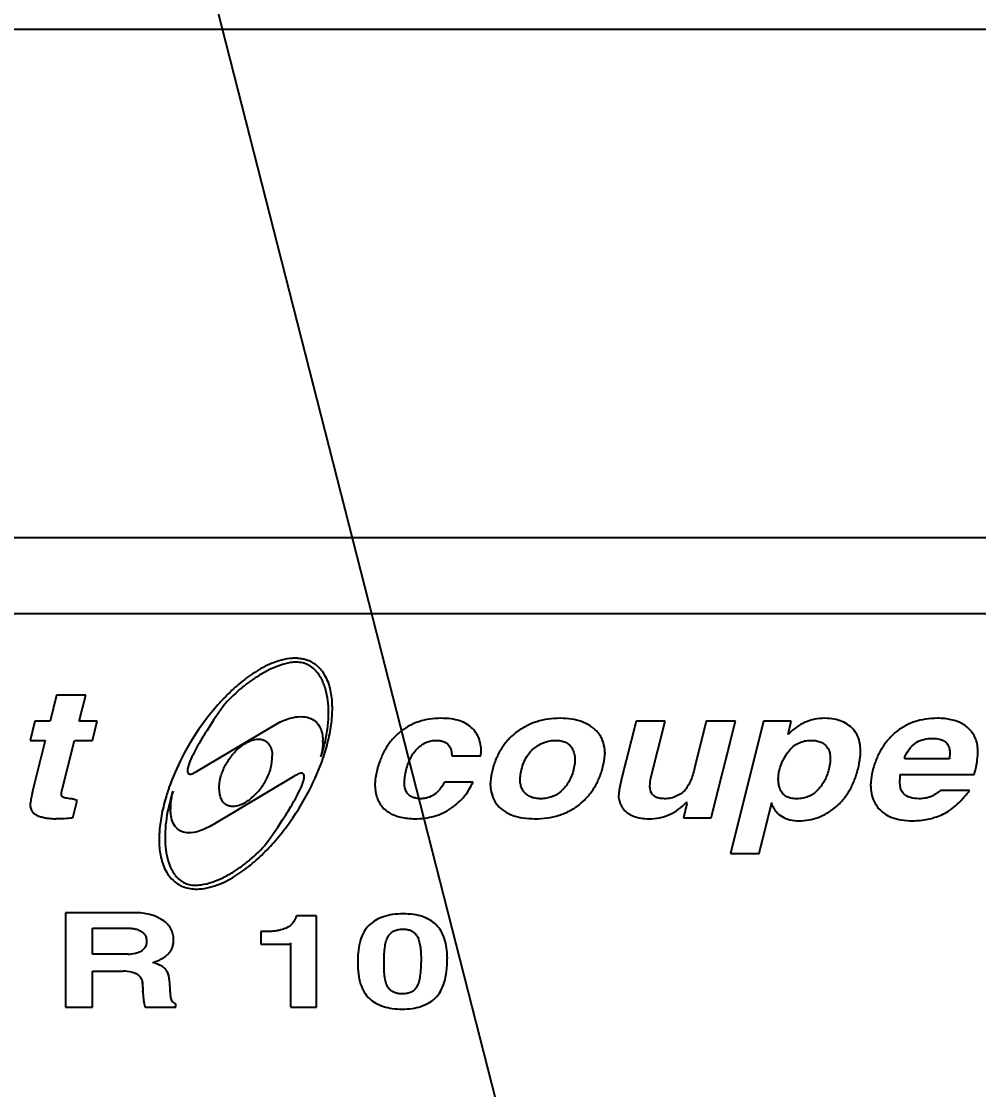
# Model space of a CAD drawing. Extents: x 230 to 4050, y 0 to 2754.
# Drawn here: x 740.7 to 841.1, y 2313.4 to 2425.4 of the extents above; entities that cross this region are included whole.
import ezdxf

# ---------------------------------------------------------------- set-up
doc = ezdxf.new("R2010")
doc.units = 0
doc.header["$PDMODE"] = 3
doc.layers.get('0').update_dxf_attribs({"linetype": 'CONTINUOUS'})
doc.layers.get('DEFPOINTS').update_dxf_attribs({"linetype": 'CONTINUOUS'})
doc.layers.add('SUNPOU', color=7, linetype='CONTINUOUS')
doc.styles.get("Standard").update_dxf_attribs({"font": 'SIMPLEX.shx', "bigfont": 'extfont.shx'})
doc.dimstyles.get("Standard").update_dxf_attribs({"dimscale": 10, "dimtxt": 2, "dimasz": 3, "dimexe": 1, "dimexo": 1, "dimgap": 0.6, "dimtad": 3, "dimdec": 0, "dimzin": 0, "dimdsep": 46, "dimtxsty": 'STANDARD', "dimblk1": 'OPEN', "dimblk2": 'OPEN', "dimsah": 1, "dimcen": 1.5, "dimadec": 0, "dimazin": 0, "dimtfac": 1, "dimtdec": 0, "dimtmove": 0, "dimatfit": 0, "dimldrblk": 'DOTSMALL', "dimfxl": 1, "dimtvp": 1, "dimtolj": 1, "dimtzin": 0, "dimarcsym": 0})

# ---------------------------------------------------------------- blocks, each defined once
blk = doc.blocks.new('_OPEN')
at = {"color": 0, "linetype": 'ByBlock'}
for p, q in [((-1, 0.1667), (0, 0)), ((0, 0), (-1, -0.1667)), ((0, 0), (-1, 0))]:
    blk.add_line(p, q, dxfattribs=at)
blk = doc.blocks.new('*D16')
at = {"layer": 'DEFPOINTS', "color": 0}
for p in [(762.81, 2465.58), (821.49, 1890.34), (1111.75, 1890.34)]:
    blk.add_point(p, dxfattribs=at)
at = {"layer": 'SUNPOU', "color": 0, "lineweight": -2}
for p, q in [((772.81, 2465.58), (1121.75, 2465.58)), ((1111.75, 2435.58), (1111.75, 1920.34)), ((831.49, 1890.34), (1121.75, 1890.34))]:
    blk.add_line(p, q, dxfattribs=at)
at = {"layer": 'SUNPOU', "color": 0, "lineweight": -2, "xscale": 30, "yscale": 30, "zscale": 30}
for p, rotation in [((1111.75, 2465.58), 90), ((1111.75, 1890.34), 270)]:
    blk.add_blockref('_OPEN', p, dxfattribs=dict(at, rotation=rotation))
at = {"layer": 'SUNPOU', "color": 0, "insert": (1095.75, 2177.96), "char_height": 20, "attachment_point": 5, "rotation": 90}
blk.add_mtext('\\A1;575', dxfattribs=at)
blk = doc.blocks.new('_DotSmall')
at = {"color": 0, "linetype": 'ByBlock', "const_width": 0.5}
blk.add_lwpolyline([(-0.0625, 0, 1), (0.0625, 0, 1)], format="xyb", close=True, dxfattribs=at)
blk = doc.blocks.new('*D17')
at = {"layer": 'DEFPOINTS', "color": 0}
for p in [(921.52, 2465.58), (762.81, 1865.58), (1161.75, 1865.58)]:
    blk.add_point(p, dxfattribs=at)
at = {"layer": 'SUNPOU', "color": 0, "lineweight": -2}
for p, q in [((931.52, 2465.58), (1171.75, 2465.58)), ((1161.75, 2435.58), (1161.75, 1895.58)), ((772.81, 1865.58), (1171.75, 1865.58))]:
    blk.add_line(p, q, dxfattribs=at)
at = {"layer": 'SUNPOU', "color": 0, "lineweight": -2, "xscale": 30, "yscale": 30, "zscale": 30}
for p, rotation in [((1161.75, 2465.58), 90), ((1161.75, 1865.58), 270)]:
    blk.add_blockref('_OPEN', p, dxfattribs=dict(at, rotation=rotation))
at = {"layer": 'SUNPOU', "color": 0, "insert": (1145.75, 2165.58), "char_height": 20, "attachment_point": 5, "rotation": 90}
blk.add_mtext('\\A1;600', dxfattribs=at)

msp = doc.modelspace()

# ---------------------------------------------------------------- linework, layer by layer
at = {"color": 2}
for p, q in [((637.14, 2424.61), (888.49, 2424.61)), ((891, 2371.29), (634.63, 2371.29)), ((641.5, 2363.37), (884.12, 2363.37)), ((744.4, 2354.8), (743.72, 2352.07)), ((747.45, 2354.8), (744.4, 2354.8)), ((746.77, 2352.07), (747.45, 2354.8)), ((742.13, 2352.07), (741.62, 2350.05)), ((743.72, 2352.07), (742.13, 2352.07)), ((748.67, 2352.07), (746.77, 2352.07)), ((748.17, 2350.05), (748.67, 2352.07)), ((767.82, 2351.98), (759.04, 2346.77)), ((805.15, 2352.07), (803.61, 2345.89)), ((808.21, 2352.07), (805.15, 2352.07)), ((806.72, 2346.12), (808.21, 2352.07)), ((812.52, 2352.07), (811.29, 2347.15)), ((815.57, 2352.07), (812.52, 2352.07)), ((813.04, 2341.92), (815.57, 2352.07)), ((818.52, 2352.07), (815.06, 2338.19)), ((821.43, 2352.07), (818.52, 2352.07)), ((821.09, 2350.68), (821.43, 2352.07)), ((741.62, 2350.05), (743.21, 2350.05)), ((743.21, 2350.05), (741.92, 2344.87)), ((744.98, 2344.89), (746.27, 2350.05)), ((746.27, 2350.05), (748.17, 2350.05)), ((785.84, 2348.43), (788.89, 2348.43)), ((788.89, 2348.43), (788.92, 2348.89)), ((833.35, 2348.13), (833.35, 2348.35)), ((838.05, 2348.75), (838.02, 2348.13)), ((838.02, 2348.13), (833.35, 2348.13)), ((760.64, 2341.15), (769.43, 2346.36)), ((832.8, 2345.65), (832.86, 2346.27)), ((832.86, 2346.27), (832.86, 2346.49)), ((832.86, 2346.49), (840.61, 2346.49)), ((788.06, 2345.68), (785.09, 2345.69)), ((746.09, 2341.93), (746.55, 2343.76)), ((840.12, 2344.79), (837.06, 2344.79)), ((810.49, 2343.4), (810.12, 2341.92)), ((810.49, 2343.4), (810.49, 2343.61)), ((818.06, 2338.19), (819.4, 2343.55)), ((819.4, 2343.34), (819.4, 2343.55)), ((810.12, 2341.92), (813.04, 2341.92)), ((815.06, 2338.19), (818.06, 2338.19)), ((745.32, 2331.99), (745.32, 2322.09)), ((752.56, 2331.99), (745.32, 2331.99)), ((771.64, 2331.66), (769.54, 2331.66)), ((771.64, 2322.09), (771.64, 2331.66)), ((748.17, 2327.64), (748.17, 2330.36)), ((748.17, 2330.36), (752.1, 2330.36)), ((765.81, 2330.01), (765.81, 2328.69)), ((765.81, 2328.69), (768.95, 2328.69)), ((768.95, 2322.09), (768.95, 2328.83)), ((751.89, 2327.64), (748.17, 2327.64)), ((748.17, 2322.09), (748.17, 2325.87)), ((748.17, 2325.87), (751.39, 2325.87)), ((753.41, 2324.65), (753.45, 2323.81)), ((753.41, 2324.51), (753.41, 2324.65)), ((753.41, 2324.51), (753.45, 2323.67)), ((753.45, 2323.67), (753.45, 2323.81)), ((745.32, 2322.09), (748.17, 2322.09)), ((753.72, 2322.09), (756.92, 2322.09)), ((756.92, 2322.09), (756.92, 2322.42)), ((768.95, 2322.09), (771.64, 2322.09))]:
    msp.add_line(p, q, dxfattribs=at)
for centre, radius, start, end in [((769.47, 2354.93), 3.72, 77.6928, 78.1466), ((769.49, 2355.01), 3.65, 75.5734, 77.6986), ((778.71, 2338.38), 23.24, 136.9332, 137.4835), ((778.46, 2338.61), 22.9, 136.5537, 136.9327), ((762.86, 2353.43), 10.46, 0.6184, 1.144), ((762.63, 2353.43), 10.69, 359.9998, 0.6181), ((825.87, 2345.98), 6.71, 134.2768, 135.4481), ((756.68, 2353.55), 16.3, 342.0541, 346.1515), ((767.62, 2349.91), 4.71, 359.9994, 1.5685), ((823.83, 2348.95), 4.86, 0.001, 4.3148), ((756.16, 2353.72), 16.84, 341.3801, 342.0729), ((751.14, 2355.43), 22.4, 341.2111, 341.3393), ((751.3, 2355.38), 22.24, 341.3388, 341.8622), ((784.25, 2348.89), 4.66, 359.9943, 2.5997), ((797.31, 2348.66), 4.59, 359.9409, 2.5884), ((777.48, 2337.65), 22.56, 160.7093, 161.2106), ((781.73, 2345.44), 3.95, 173.8782, 184.1844), ((834.7, 2345.34), 4.95, 177.5294, 179.9559), ((807.38, 2344.05), 4.06, 175.701, 176.5884), ((744.11, 2343.13), 2.48, 178.0111, 180.4291), ((761.75, 2342.84), 5.39, 177.7033, 179.9502), ((805.97, 2347.8), 6.16, 315.8464, 317.1335), ((744.01, 2366.67), 24.82, 270.7252, 274.7958), ((766.2, 2339.7), 11.05, 178.8961, 179.9969), ((758.86, 2337.3), 2.42, 241.5284, 252.7388), ((758.86, 2337.29), 2.4, 252.7371, 255.565), ((754.23, 2329.16), 2.44, 359.3143, 2.5755), ((751.85, 2331.35), 3.7, 270.6668, 282.7107), ((791.73, 2326.69), 15.76, 179.0748, 179.5879), ((775.49, 2327.18), 9.88, 0.1529, 0.9698), ((751.27, 2321.25), 4.62, 77.8211, 88.6303), ((752.77, 2320.77), 6.23, 66.309, 73.8914), ((757.14, 2323.15), 0.765, 234.3575, 252.8352)]:
    msp.add_arc(centre, radius, start, end, dxfattribs=at)
for points, knots in [([(769.54, 2358.66), (769.39, 2358.66), (768.87, 2358.66), (768, 2358.51), (766.99, 2358.16), (765.74, 2357.57), (764.3, 2356.63), (762.92, 2355.46), (762.13, 2354.67), (761.84, 2354.36)], [0, 0, 0, 0, 0.444571, 1.565391, 2.623767, 3.656983, 5.702369, 7.761296, 9.052456, 9.052456, 9.052456, 9.052456]), ([(770.24, 2358.58), (770.06, 2358.61), (769.83, 2358.64), (769.6, 2358.66), (769.54, 2358.66)], [0, 0, 0, 0, 0.5302587, 0.7003015, 0.7003015, 0.7003015, 0.7003015]), ([(773.31, 2353.64), (773.31, 2353.86), (773.27, 2354.63), (773.09, 2355.67), (772.66, 2356.7), (772.19, 2357.44), (771.62, 2357.98), (771, 2358.35), (770.61, 2358.48), (770.4, 2358.54)], [0, 0, 0, 0, 0.653609, 2.311686, 3.136627, 3.987548, 4.924661, 5.472977, 6.138626, 6.138626, 6.138626, 6.138626]), ([(770.21, 2358.17), (769.99, 2358.23), (769.56, 2358.27), (768.74, 2358.2), (767.79, 2357.94), (766.72, 2357.49), (765.71, 2356.93), (764.74, 2356.29), (763.49, 2355.33), (762.62, 2354.5), (762.09, 2353.9)], [0, 0, 0, 0, 0.677682, 1.29168, 2.460849, 3.608687, 4.756312, 5.912684, 7.083817, 9.495031, 9.495031, 9.495031, 9.495031]), ([(772.92, 2352.96), (772.92, 2353.27), (772.89, 2354.01), (772.71, 2355.15), (772.38, 2356.14), (771.97, 2356.88), (771.56, 2357.4), (771.11, 2357.78), (770.64, 2358.04), (770.36, 2358.13), (770.21, 2358.17)], [0, 0, 0, 0, 0.95613, 2.215056, 3.449064, 4.073006, 4.720252, 5.427759, 5.830707, 6.30924, 6.30924, 6.30924, 6.30924]), ([(761.58, 2354.09), (761.48, 2353.98), (760.91, 2353.34), (759.43, 2351.51), (758.25, 2349.62), (757.56, 2348.28)], [0, 0, 0, 0, 0.429496, 2.574646, 7.07539, 7.07539, 7.07539, 7.07539]), ([(762.09, 2353.9), (761.42, 2352.98), (760.51, 2351.66), (759.45, 2349.94), (758.84, 2348.85), (758.45, 2348.04), (758.23, 2347.46), (758.15, 2347.13), (758.12, 2346.94), (758.12, 2346.87)], [0, 0, 0, 0, 3.399977, 4.827513, 6.072854, 7.116729, 7.551567, 7.918364, 8.125458, 8.125458, 8.125458, 8.125458]), ([(772.43, 2348.46), (772.47, 2348.59), (772.71, 2349.34), (773.06, 2350.7), (773.28, 2352.24), (773.32, 2353.14), (773.32, 2353.43)], [0, 0, 0, 0, 0.416658, 2.367074, 4.19927, 5.066966, 5.066966, 5.066966, 5.066966]), ([(772.5, 2349.65), (772.63, 2350.18), (772.82, 2351.16), (772.91, 2352.27), (772.92, 2352.84), (772.92, 2352.96)], [0, 0, 0, 0, 1.615955, 2.984212, 3.334988, 3.334988, 3.334988, 3.334988]), ([(767.82, 2351.98), (768.07, 2352.1), (768.53, 2352.29), (769.34, 2352.51), (770.19, 2352.59), (771.03, 2352.41), (771.67, 2351.98), (772.1, 2351.35), (772.28, 2350.67), (772.32, 2350.22), (772.33, 2350.04)], [0, 0, 0, 0, 0.824289, 1.487965, 2.520327, 3.326987, 4.038266, 4.757176, 5.572505, 6.112462, 6.112462, 6.112462, 6.112462]), ([(784.7, 2352.37), (784.3, 2352.37), (783.51, 2352.31), (782.38, 2352.05), (781.34, 2351.59), (780.71, 2351.18), (780.42, 2350.94)], [0, 0, 0, 0, 1.208543, 2.356897, 3.47575, 4.597861, 4.597861, 4.597861, 4.597861]), ([(788.02, 2351.29), (787.84, 2351.47), (787.42, 2351.8), (786.64, 2352.14), (785.72, 2352.33), (785.05, 2352.37), (784.7, 2352.37)], [0, 0, 0, 0, 0.762562, 1.587647, 2.51622, 3.578187, 3.578187, 3.578187, 3.578187]), ([(797.21, 2352.37), (796.78, 2352.37), (795.95, 2352.31), (794.74, 2352.05), (793.63, 2351.59), (792.96, 2351.17), (792.64, 2350.93)], [0, 0, 0, 0, 1.284896, 2.503112, 3.687252, 4.872354, 4.872354, 4.872354, 4.872354]), ([(801.03, 2351.01), (800.81, 2351.24), (800.31, 2351.64), (799.41, 2352.07), (798.36, 2352.32), (797.61, 2352.37), (797.21, 2352.37)], [0, 0, 0, 0, 0.935854, 1.908661, 2.969404, 4.158579, 4.158579, 4.158579, 4.158579]), ([(824.95, 2352.37), (824.59, 2352.37), (823.88, 2352.3), (822.86, 2351.98), (821.96, 2351.46), (821.42, 2351.01), (821.19, 2350.78)], [0, 0, 0, 0, 1.068713, 2.115089, 3.185782, 4.187216, 4.187216, 4.187216, 4.187216]), ([(828.05, 2351.06), (827.88, 2351.27), (827.48, 2351.66), (826.74, 2352.08), (825.88, 2352.32), (825.27, 2352.37), (824.95, 2352.37)], [0, 0, 0, 0, 0.819859, 1.641883, 2.514718, 3.480419, 3.480419, 3.480419, 3.480419]), ([(836.76, 2352.37), (836.34, 2352.37), (835.51, 2352.31), (834.32, 2352.04), (833.25, 2351.56), (832.62, 2351.12), (832.33, 2350.87)], [0, 0, 0, 0, 1.283672, 2.483001, 3.63338, 4.775066, 4.775066, 4.775066, 4.775066]), ([(839.37, 2351.79), (839.2, 2351.88), (838.81, 2352.06), (838.19, 2352.24), (837.5, 2352.35), (837.01, 2352.37), (836.76, 2352.37)], [0, 0, 0, 0, 0.608812, 1.254208, 1.948095, 2.700393, 2.700393, 2.700393, 2.700393]), ([(840.82, 2350.04), (840.7, 2350.41), (840.32, 2351.1), (839.7, 2351.6), (839.37, 2351.79)], [0, 0, 0, 0, 1.16677, 2.311161, 2.311161, 2.311161, 2.311161]), ([(780.42, 2350.94), (780.12, 2350.71), (779.56, 2350.17), (778.87, 2349.2), (778.33, 2348.07), (778.07, 2347.24), (777.97, 2346.81)], [0, 0, 0, 0, 1.142282, 2.31414, 3.552229, 4.887319, 4.887319, 4.887319, 4.887319]), ([(788.91, 2349.1), (788.91, 2349.16), (788.89, 2349.47), (788.79, 2350.03), (788.49, 2350.72), (788.19, 2351.11), (788.02, 2351.29)], [0, 0, 0, 0, 0.172949, 0.945356, 1.677307, 2.410397, 2.410397, 2.410397, 2.410397]), ([(792.64, 2350.93), (792.33, 2350.69), (791.74, 2350.16), (791.01, 2349.22), (790.45, 2348.13), (790.19, 2347.35), (790.09, 2346.94)], [0, 0, 0, 0, 1.184669, 2.359029, 3.562448, 4.830978, 4.830978, 4.830978, 4.830978]), ([(801.89, 2348.86), (801.88, 2349.03), (801.83, 2349.5), (801.65, 2350.12), (801.33, 2350.66), (801.13, 2350.9), (801.03, 2351.01)], [0, 0, 0, 0, 0.487753, 1.438779, 1.898799, 2.362191, 2.362191, 2.362191, 2.362191]), ([(828.67, 2349.31), (828.67, 2349.34), (828.64, 2349.69), (828.52, 2350.31), (828.23, 2350.84), (828.05, 2351.06)], [0, 0, 0, 0, 0.091306, 1.027809, 1.877112, 1.877112, 1.877112, 1.877112]), ([(832.33, 2350.87), (832.04, 2350.62), (831.5, 2350.07), (830.83, 2349.12), (830.3, 2348.03), (830.05, 2347.24), (829.95, 2346.83)], [0, 0, 0, 0, 1.145269, 2.299723, 3.495829, 4.76326, 4.76326, 4.76326, 4.76326]), ([(762.05, 2347.34), (762.25, 2347.73), (762.71, 2348.45), (763.44, 2349.21), (764.1, 2349.69), (764.63, 2349.99), (765.14, 2350.15), (765.59, 2350.2), (765.84, 2350.17), (765.96, 2350.14)], [0, 0, 0, 0, 1.31229, 2.542764, 3.144385, 3.74769, 4.373368, 4.713788, 5.10726, 5.10726, 5.10726, 5.10726]), ([(765.96, 2350.14), (766.08, 2350.11), (766.29, 2350.02), (766.6, 2349.78), (766.84, 2349.42), (766.99, 2348.94), (767.02, 2348.61), (767.02, 2348.43), (767.02, 2348.42)], [0, 0, 0, 0, 0.370033, 0.661691, 1.166405, 1.649746, 2.145282, 2.173865, 2.173865, 2.173865, 2.173865]), ([(772.33, 2349.91), (772.33, 2349.8), (772.31, 2349.28), (772.22, 2348.75), (772.12, 2348.34)], [0, 0, 0, 0, 0.32244, 1.588072, 1.588072, 1.588072, 1.588072]), ([(782.25, 2349.22), (782.39, 2349.35), (782.67, 2349.59), (783.16, 2349.86), (783.68, 2350.02), (784.04, 2350.06), (784.22, 2350.06)], [0, 0, 0, 0, 0.573585, 1.117042, 1.650854, 2.197051, 2.197051, 2.197051, 2.197051]), ([(784.22, 2350.06), (784.34, 2350.06), (784.58, 2350.04), (785, 2349.95), (785.46, 2349.68), (785.72, 2349.22), (785.82, 2348.8), (785.84, 2348.55), (785.84, 2348.43)], [0, 0, 0, 0, 0.372821, 0.705093, 1.292686, 1.888848, 2.230053, 2.613292, 2.613292, 2.613292, 2.613292]), ([(794.55, 2349.3), (794.71, 2349.43), (795.04, 2349.64), (795.57, 2349.88), (796.13, 2350.03), (796.52, 2350.06), (796.71, 2350.06)], [0, 0, 0, 0, 0.6037, 1.183975, 1.754736, 2.330875, 2.330875, 2.330875, 2.330875]), ([(796.71, 2350.06), (796.9, 2350.06), (797.26, 2350.03), (797.76, 2349.88), (798.17, 2349.61), (798.37, 2349.37), (798.45, 2349.24)], [0, 0, 0, 0, 0.573812, 1.078718, 1.544884, 2.010665, 2.010665, 2.010665, 2.010665]), ([(821.17, 2348.93), (821.44, 2349.28), (822.14, 2349.88), (823.05, 2350.06), (823.49, 2350.06)], [0, 0, 0, 0, 1.330684, 2.659725, 2.659725, 2.659725, 2.659725]), ([(823.49, 2350.06), (823.68, 2350.06), (824.04, 2350.03), (824.53, 2349.89), (824.94, 2349.65), (825.14, 2349.42), (825.23, 2349.29)], [0, 0, 0, 0, 0.566578, 1.064337, 1.520645, 1.9705, 1.9705, 1.9705, 1.9705]), ([(833.35, 2348.35), (833.5, 2348.69), (833.83, 2349.27), (834.55, 2349.89), (835.36, 2350.21), (835.93, 2350.27), (836.23, 2350.27)], [0, 0, 0, 0, 1.109315, 1.987666, 2.787486, 3.687688, 3.687688, 3.687688, 3.687688]), ([(836.23, 2350.27), (836.48, 2350.27), (836.91, 2350.24), (837.47, 2350.03), (837.86, 2349.65), (838.03, 2349.19), (838.05, 2348.88), (838.05, 2348.75)], [0, 0, 0, 0, 0.742861, 1.280522, 1.76099, 2.323831, 2.705969, 2.705969, 2.705969, 2.705969]), ([(840.98, 2349.23), (840.97, 2349.27), (840.95, 2349.55), (840.9, 2349.82), (840.82, 2350.04)], [0, 0, 0, 0, 0.1333221, 0.823218, 0.823218, 0.823218, 0.823218]), ([(766.42, 2346), (766.61, 2346.38), (766.93, 2347.16), (767.02, 2348), (767.02, 2348.42)], [0, 0, 0, 0, 1.253992, 2.51189, 2.51189, 2.51189, 2.51189]), ([(781.05, 2346.95), (781.11, 2347.18), (781.24, 2347.62), (781.51, 2348.23), (781.84, 2348.77), (782.11, 2349.08), (782.25, 2349.22)], [0, 0, 0, 0, 0.708617, 1.368306, 1.990949, 2.591247, 2.591247, 2.591247, 2.591247]), ([(793.16, 2347.01), (793.22, 2347.25), (793.37, 2347.72), (793.67, 2348.35), (794.06, 2348.88), (794.38, 2349.18), (794.55, 2349.3)], [0, 0, 0, 0, 0.752199, 1.44456, 2.09562, 2.727925, 2.727925, 2.727925, 2.727925]), ([(798.45, 2349.24), (798.53, 2349.1), (798.67, 2348.78), (798.74, 2348.37), (798.75, 2348.12), (798.75, 2348.05)], [0, 0, 0, 0, 0.489569, 1.019829, 1.238237, 1.238237, 1.238237, 1.238237]), ([(801.68, 2347.29), (801.77, 2347.69), (801.86, 2348.14), (801.88, 2348.6), (801.89, 2348.65)], [0, 0, 0, 0, 1.228319, 1.382233, 1.382233, 1.382233, 1.382233]), ([(820.2, 2346.97), (820.28, 2347.32), (820.54, 2348.01), (820.94, 2348.64), (821.17, 2348.93)], [0, 0, 0, 0, 1.078842, 2.197054, 2.197054, 2.197054, 2.197054]), ([(825.23, 2349.29), (825.31, 2349.16), (825.45, 2348.85), (825.52, 2348.46), (825.52, 2348.22), (825.52, 2348.16)], [0, 0, 0, 0, 0.473071, 1.000055, 1.18556, 1.18556, 1.18556, 1.18556]), ([(828.43, 2347.06), (828.52, 2347.47), (828.65, 2348.1), (828.69, 2348.74), (828.69, 2348.95)], [0, 0, 0, 0, 1.279848, 1.911953, 1.911953, 1.911953, 1.911953]), ([(840.61, 2346.49), (840.69, 2346.82), (840.89, 2347.48), (840.97, 2348.29), (840.99, 2348.76), (840.99, 2348.89)], [0, 0, 0, 0, 1.02406, 2.06037, 2.439274, 2.439274, 2.439274, 2.439274]), ([(761.45, 2344.92), (761.45, 2345.34), (761.53, 2346.19), (761.86, 2346.97), (762.05, 2347.34)], [0, 0, 0, 0, 1.258296, 2.512288, 2.512288, 2.512288, 2.512288]), ([(798.75, 2348.05), (798.75, 2347.92), (798.73, 2347.57), (798.66, 2347.22), (798.61, 2347)], [0, 0, 0, 0, 0.378537, 1.059986, 1.059986, 1.059986, 1.059986]), ([(799.18, 2343.31), (799.49, 2343.55), (800.06, 2344.08), (800.77, 2345.03), (801.32, 2346.1), (801.58, 2346.88), (801.68, 2347.29)], [0, 0, 0, 0, 1.173098, 2.337652, 3.530313, 4.785664, 4.785664, 4.785664, 4.785664]), ([(811.29, 2347.15), (811.23, 2346.91), (811.11, 2346.46), (810.89, 2345.84), (810.65, 2345.34), (810.45, 2345.05), (810.36, 2344.94)], [0, 0, 0, 0, 0.755729, 1.407035, 1.960106, 2.424506, 2.424506, 2.424506, 2.424506]), ([(825.52, 2348.16), (825.52, 2348.02), (825.5, 2347.64), (825.42, 2347.27), (825.37, 2347.04)], [0, 0, 0, 0, 0.424719, 1.135434, 1.135434, 1.135434, 1.135434]), ([(758.12, 2346.87), (758.12, 2346.85), (758.13, 2346.75), (758.17, 2346.6), (758.32, 2346.52), (758.49, 2346.52), (758.66, 2346.58), (758.78, 2346.63), (758.83, 2346.66)], [0, 0, 0, 0, 0.0838026, 0.3015016, 0.4108413, 0.5591089, 0.7898728, 0.9552832, 0.9552832, 0.9552832, 0.9552832]), ([(762.51, 2343.21), (762.63, 2343.17), (762.88, 2343.15), (763.33, 2343.19), (763.83, 2343.36), (764.37, 2343.65), (765.02, 2344.14), (765.75, 2344.9), (766.22, 2345.61), (766.42, 2346)], [0, 0, 0, 0, 0.393472, 0.733892, 1.35957, 1.962875, 2.564496, 3.79497, 5.10726, 5.10726, 5.10726, 5.10726]), ([(766.38, 2339.23), (767.04, 2340.15), (767.96, 2341.48), (769.03, 2343.21), (769.64, 2344.29), (770.04, 2345.11), (770.26, 2345.69), (770.34, 2346.01), (770.36, 2346.2), (770.36, 2346.27)], [0, 0, 0, 0, 3.408723, 4.842809, 6.093679, 7.140658, 7.575694, 7.941564, 8.140131, 8.140131, 8.140131, 8.140131]), ([(770.36, 2346.27), (770.36, 2346.3), (770.36, 2346.4), (770.31, 2346.54), (770.16, 2346.62), (769.99, 2346.61), (769.73, 2346.53), (769.55, 2346.43), (769.43, 2346.36)], [0, 0, 0, 0, 0.090433, 0.306577, 0.417159, 0.568557, 0.803686, 1.206347, 1.206347, 1.206347, 1.206347]), ([(777.97, 2346.81), (777.91, 2346.58), (777.85, 2346.27), (777.81, 2345.95), (777.8, 2345.86)], [0, 0, 0, 0, 0.7116975, 0.9656928, 0.9656928, 0.9656928, 0.9656928]), ([(780.87, 2345.65), (780.87, 2345.85), (780.91, 2346.29), (781, 2346.72), (781.05, 2346.95)], [0, 0, 0, 0, 0.602711, 1.322937, 1.322937, 1.322937, 1.322937]), ([(793.01, 2345.9), (793.01, 2346.03), (793.03, 2346.4), (793.11, 2346.77), (793.16, 2347.01)], [0, 0, 0, 0, 0.382202, 1.121734, 1.121734, 1.121734, 1.121734]), ([(798.61, 2347), (798.55, 2346.77), (798.41, 2346.33), (798.13, 2345.73), (797.78, 2345.2), (797.49, 2344.89), (797.34, 2344.76)], [0, 0, 0, 0, 0.708629, 1.370491, 2.000081, 2.613927, 2.613927, 2.613927, 2.613927]), ([(820.07, 2346.01), (820.07, 2346.16), (820.09, 2346.48), (820.15, 2346.8), (820.2, 2346.97)], [0, 0, 0, 0, 0.4436352, 0.9712156, 0.9712156, 0.9712156, 0.9712156]), ([(820.22, 2345.04), (820.18, 2345.18), (820.1, 2345.49), (820.07, 2345.82), (820.07, 2345.99), (820.07, 2346.01)], [0, 0, 0, 0, 0.4633875, 0.9370435, 0.9889704, 0.9889704, 0.9889704, 0.9889704]), ([(825.37, 2347.04), (825.31, 2346.82), (825.18, 2346.39), (824.91, 2345.79), (824.57, 2345.26), (824.3, 2344.94), (824.16, 2344.8)], [0, 0, 0, 0, 0.691408, 1.343391, 1.9665, 2.572068, 2.572068, 2.572068, 2.572068]), ([(826.06, 2343.05), (826.34, 2343.28), (826.88, 2343.81), (827.55, 2344.76), (828.07, 2345.85), (828.32, 2346.64), (828.43, 2347.06)], [0, 0, 0, 0, 1.111311, 2.248513, 3.445782, 4.733154, 4.733154, 4.733154, 4.733154]), ([(829.95, 2346.83), (829.86, 2346.47), (829.78, 2346.04), (829.76, 2345.61), (829.76, 2345.56)], [0, 0, 0, 0, 1.120903, 1.291196, 1.291196, 1.291196, 1.291196]), ([(741.92, 2344.87), (741.86, 2344.63), (741.76, 2344.2), (741.67, 2343.65), (741.64, 2343.33), (741.63, 2343.22)], [0, 0, 0, 0, 0.733211, 1.330788, 1.68023, 1.68023, 1.68023, 1.68023]), ([(744.91, 2344.43), (744.91, 2344.43), (744.91, 2344.51), (744.93, 2344.66), (744.96, 2344.81), (744.98, 2344.89)], [0, 0, 0, 0, 0.017413, 0.2150075, 0.4647058, 0.4647058, 0.4647058, 0.4647058]), ([(756.12, 2344.91), (756.05, 2344.7), (755.78, 2343.87), (755.41, 2342.43), (755.2, 2340.96), (755.16, 2340.13), (755.15, 2339.91)], [0, 0, 0, 0, 0.66992, 2.620335, 4.452532, 5.107968, 5.107968, 5.107968, 5.107968]), ([(758.07, 2334.59), (758.29, 2334.53), (758.73, 2334.47), (759.54, 2334.47), (760.46, 2334.63), (761.48, 2334.97), (762.73, 2335.56), (764.17, 2336.5), (765.75, 2337.84), (767.21, 2339.36), (769.04, 2341.62), (770.22, 2343.51), (770.91, 2344.85)], [0, 0, 0, 0, 0.694416, 1.308748, 2.429568, 3.487943, 4.52116, 6.566546, 8.625473, 10.720265, 12.865415, 17.366159, 17.366159, 17.366159, 17.366159]), ([(761.45, 2344.92), (761.45, 2344.91), (761.45, 2344.74), (761.48, 2344.4), (761.62, 2343.92), (761.87, 2343.56), (762.18, 2343.32), (762.39, 2343.24), (762.51, 2343.21)], [0, 0, 0, 0, 0.028183, 0.523719, 1.00706, 1.511775, 1.803432, 2.173465, 2.173465, 2.173465, 2.173465]), ([(777.79, 2345.15), (777.79, 2345.1), (777.82, 2344.83), (777.86, 2344.56), (777.91, 2344.35)], [0, 0, 0, 0, 0.1648172, 0.8103202, 0.8103202, 0.8103202, 0.8103202]), ([(782.6, 2343.94), (782.42, 2343.94), (782.09, 2343.97), (781.64, 2344.11), (781.29, 2344.35), (781.04, 2344.7), (780.89, 2345.14), (780.87, 2345.47), (780.87, 2345.64), (780.87, 2345.65)], [0, 0, 0, 0, 0.530364, 0.984787, 1.394739, 1.802044, 2.249199, 2.768955, 2.779812, 2.779812, 2.779812, 2.779812]), ([(785.09, 2345.69), (784.95, 2345.42), (784.64, 2344.93), (784.04, 2344.36), (783.46, 2344.07), (782.98, 2343.96), (782.73, 2343.94), (782.6, 2343.94)], [0, 0, 0, 0, 0.921399, 1.721431, 2.458274, 2.826508, 3.206033, 3.206033, 3.206033, 3.206033]), ([(785.77, 2342.94), (786.29, 2343.29), (787.2, 2344.12), (787.83, 2345.16), (788.06, 2345.68)], [0, 0, 0, 0, 1.90698, 3.609396, 3.609396, 3.609396, 3.609396]), ([(789.89, 2345.78), (789.89, 2345.77), (789.88, 2345.61), (789.87, 2345.46), (789.87, 2345.32)], [0, 0, 0, 0, 0.0368058, 0.4547866, 0.4547866, 0.4547866, 0.4547866]), ([(789.88, 2345.33), (789.88, 2345.19), (789.93, 2344.73), (790.13, 2343.99), (790.46, 2343.45), (790.66, 2343.23)], [0, 0, 0, 0, 0.427376, 1.370476, 2.27758, 2.27758, 2.27758, 2.27758]), ([(793.37, 2344.7), (793.27, 2344.83), (793.1, 2345.14), (793.02, 2345.56), (793.01, 2345.82), (793.01, 2345.9)], [0, 0, 0, 0, 0.490292, 1.029532, 1.274783, 1.274783, 1.274783, 1.274783]), ([(803.61, 2345.89), (803.55, 2345.65), (803.45, 2345.22), (803.37, 2344.7), (803.34, 2344.43), (803.34, 2344.36)], [0, 0, 0, 0, 0.728815, 1.341401, 1.556863, 1.556863, 1.556863, 1.556863]), ([(808.12, 2343.94), (807.97, 2343.95), (807.7, 2343.96), (807.31, 2344.06), (807.01, 2344.23), (806.7, 2344.58), (806.61, 2344.97), (806.61, 2345.24), (806.61, 2345.27)], [0, 0, 0, 0, 0.450212, 0.834191, 1.171872, 1.491776, 2.199675, 2.300214, 2.300214, 2.300214, 2.300214]), ([(810.36, 2344.94), (810.22, 2344.77), (809.92, 2344.49), (809.38, 2344.17), (808.78, 2343.98), (808.35, 2343.94), (808.12, 2343.94)], [0, 0, 0, 0, 0.627672, 1.235688, 1.85676, 2.521595, 2.521595, 2.521595, 2.521595]), ([(822.01, 2343.94), (821.8, 2343.94), (821.39, 2343.98), (820.85, 2344.18), (820.51, 2344.48), (820.32, 2344.78), (820.25, 2344.95), (820.22, 2345.04)], [0, 0, 0, 0, 0.649406, 1.201313, 1.712778, 1.976631, 2.25654, 2.25654, 2.25654, 2.25654]), ([(829.75, 2345.35), (829.75, 2345.14), (829.78, 2344.63), (829.99, 2343.84), (830.3, 2343.3), (830.48, 2343.07)], [0, 0, 0, 0, 0.617862, 1.53598, 2.434031, 2.434031, 2.434031, 2.434031]), ([(834.83, 2343.94), (834.24, 2343.94), (833.06, 2344.17), (832.81, 2345.25), (832.81, 2345.65)], [0, 0, 0, 0, 1.776984, 2.949641, 2.949641, 2.949641, 2.949641]), ([(744.97, 2344.19), (744.95, 2344.22), (744.91, 2344.3), (744.91, 2344.38), (744.91, 2344.43)], [0, 0, 0, 0, 0.1149979, 0.2488669, 0.2488669, 0.2488669, 0.2488669]), ([(745.83, 2343.94), (745.72, 2343.95), (745.52, 2343.98), (745.26, 2344.03), (745.08, 2344.09), (744.99, 2344.16), (744.97, 2344.19)], [0, 0, 0, 0, 0.3381675, 0.6004138, 0.7902122, 0.9166078, 0.9166078, 0.9166078, 0.9166078]), ([(746.08, 2343.9), (746.05, 2343.91), (745.96, 2343.92), (745.88, 2343.94), (745.83, 2343.94)], [0, 0, 0, 0, 0.1029555, 0.2514999, 0.2514999, 0.2514999, 0.2514999]), ([(746.55, 2343.76), (746.48, 2343.78), (746.36, 2343.83), (746.2, 2343.87), (746.11, 2343.89), (746.08, 2343.9)], [0, 0, 0, 0, 0.1962147, 0.4091753, 0.4861406, 0.4861406, 0.4861406, 0.4861406]), ([(756.61, 2344.72), (756.3, 2343.79), (755.95, 2342.39), (755.79, 2340.77), (755.77, 2340.12), (755.77, 2339.92)], [0, 0, 0, 0, 2.946172, 4.303135, 4.895627, 4.895627, 4.895627, 4.895627]), ([(756.36, 2343.06), (756.36, 2343.16), (756.4, 2343.72), (756.5, 2344.28), (756.61, 2344.72)], [0, 0, 0, 0, 0.317315, 1.688116, 1.688116, 1.688116, 1.688116]), ([(777.91, 2344.35), (777.96, 2344.15), (778.09, 2343.77), (778.39, 2343.25), (778.79, 2342.81), (779.11, 2342.58), (779.29, 2342.48)], [0, 0, 0, 0, 0.617867, 1.206683, 1.788788, 2.387503, 2.387503, 2.387503, 2.387503]), ([(795.15, 2343.94), (794.97, 2343.94), (794.61, 2343.97), (794.11, 2344.11), (793.69, 2344.35), (793.46, 2344.57), (793.37, 2344.7)], [0, 0, 0, 0, 0.558673, 1.062849, 1.536123, 2.00852, 2.00852, 2.00852, 2.00852]), ([(797.34, 2344.76), (797.19, 2344.62), (796.88, 2344.38), (796.34, 2344.13), (795.76, 2343.97), (795.36, 2343.94), (795.15, 2343.94)], [0, 0, 0, 0, 0.59661, 1.1782, 1.767785, 2.386711, 2.386711, 2.386711, 2.386711]), ([(803.33, 2344.08), (803.36, 2343.91), (803.41, 2343.63), (803.59, 2343.2), (803.75, 2342.94), (803.88, 2342.8)], [0, 0, 0, 0, 0.525999, 0.836738, 1.41575, 1.41575, 1.41575, 1.41575]), ([(824.16, 2344.8), (824.02, 2344.66), (823.72, 2344.41), (823.2, 2344.14), (822.62, 2343.98), (822.22, 2343.94), (822.01, 2343.94)], [0, 0, 0, 0, 0.59204, 1.169408, 1.755968, 2.373724, 2.373724, 2.373724, 2.373724]), ([(835.89, 2344.09), (835.82, 2344.06), (835.66, 2344.02), (835.4, 2343.98), (835.13, 2343.95), (834.93, 2343.94), (834.83, 2343.94)], [0, 0, 0, 0, 0.237823, 0.494885, 0.772991, 1.073565, 1.073565, 1.073565, 1.073565]), ([(837.06, 2344.79), (836.95, 2344.71), (836.73, 2344.55), (836.42, 2344.34), (836.15, 2344.19), (835.97, 2344.11), (835.89, 2344.09)], [0, 0, 0, 0, 0.432499, 0.804095, 1.116379, 1.372052, 1.372052, 1.372052, 1.372052]), ([(837.21, 2342.26), (837.45, 2342.37), (837.96, 2342.65), (838.68, 2343.21), (839.41, 2343.94), (839.88, 2344.49), (840.12, 2344.79)], [0, 0, 0, 0, 0.80962, 1.718661, 2.74272, 3.892204, 3.892204, 3.892204, 3.892204]), ([(741.63, 2343.11), (741.66, 2342.97), (741.73, 2342.73), (741.96, 2342.46), (742.22, 2342.26), (742.43, 2342.17), (742.55, 2342.12)], [0, 0, 0, 0, 0.434233, 0.726829, 1.04903, 1.418084, 1.418084, 1.418084, 1.418084]), ([(760.64, 2341.15), (760.4, 2341), (759.95, 2340.77), (759.16, 2340.46), (758.34, 2340.3), (757.52, 2340.44), (756.68, 2341.03), (756.39, 2341.98), (756.35, 2342.67), (756.35, 2342.84)], [0, 0, 0, 0, 0.854592, 1.526807, 2.538961, 3.302933, 3.977563, 5.514428, 6.045214, 6.045214, 6.045214, 6.045214]), ([(781.96, 2341.84), (782.31, 2341.84), (783, 2341.89), (784, 2342.09), (784.93, 2342.43), (785.5, 2342.75), (785.77, 2342.94)], [0, 0, 0, 0, 1.057536, 2.065739, 3.045178, 4.01919, 4.01919, 4.01919, 4.01919]), ([(790.66, 2343.23), (790.86, 2343), (791.35, 2342.58), (792.25, 2342.14), (793.33, 2341.89), (794.11, 2341.85), (794.52, 2341.84)], [0, 0, 0, 0, 0.918691, 1.89518, 2.9847, 4.226854, 4.226854, 4.226854, 4.226854]), ([(794.52, 2341.84), (794.97, 2341.84), (795.83, 2341.9), (797.07, 2342.17), (798.2, 2342.63), (798.87, 2343.06), (799.18, 2343.31)], [0, 0, 0, 0, 1.338707, 2.589754, 3.787008, 4.969665, 4.969665, 4.969665, 4.969665]), ([(803.88, 2342.8), (804.02, 2342.64), (804.36, 2342.35), (804.97, 2342.05), (805.7, 2341.88), (806.23, 2341.85), (806.5, 2341.84)], [0, 0, 0, 0, 0.640194, 1.30993, 2.045683, 2.873483, 2.873483, 2.873483, 2.873483]), ([(806.5, 2341.84), (806.88, 2341.84), (807.62, 2341.91), (808.68, 2342.25), (809.61, 2342.79), (810.15, 2343.26), (810.39, 2343.51)], [0, 0, 0, 0, 1.125487, 2.214644, 3.317293, 4.344352, 4.344352, 4.344352, 4.344352]), ([(819.4, 2343.34), (819.45, 2343.2), (819.58, 2342.94), (819.9, 2342.47), (820.45, 2342.01), (821.3, 2341.69), (821.93, 2341.63), (822.26, 2341.63)], [0, 0, 0, 0, 0.446804, 0.870711, 1.692029, 2.560793, 3.556631, 3.556631, 3.556631, 3.556631]), ([(822.26, 2341.63), (822.6, 2341.63), (823.28, 2341.69), (824.26, 2341.96), (825.2, 2342.41), (825.78, 2342.82), (826.06, 2343.05)], [0, 0, 0, 0, 1.02101, 2.027663, 3.054663, 4.134645, 4.134645, 4.134645, 4.134645]), ([(830.48, 2343.07), (830.66, 2342.83), (831.12, 2342.39), (831.97, 2341.94), (833.01, 2341.68), (833.75, 2341.63), (834.15, 2341.63)], [0, 0, 0, 0, 0.90233, 1.841432, 2.882873, 4.075365, 4.075365, 4.075365, 4.075365]), ([(742.55, 2342.12), (742.68, 2342.08), (742.95, 2341.99), (743.38, 2341.91), (743.84, 2341.86), (744.16, 2341.84), (744.33, 2341.84)], [0, 0, 0, 0, 0.411274, 0.848054, 1.313333, 1.809521, 1.809521, 1.809521, 1.809521]), ([(779.29, 2342.48), (779.47, 2342.37), (779.86, 2342.18), (780.5, 2341.99), (781.21, 2341.87), (781.7, 2341.84), (781.96, 2341.84)], [0, 0, 0, 0, 0.62869, 1.293691, 2.006208, 2.775497, 2.775497, 2.775497, 2.775497]), ([(834.15, 2341.63), (834.68, 2341.63), (835.73, 2341.73), (836.74, 2342.06), (837.21, 2342.26)], [0, 0, 0, 0, 1.599455, 3.138077, 3.138077, 3.138077, 3.138077]), ([(755.15, 2339.7), (755.15, 2339.41), (755.18, 2338.57), (755.38, 2337.46), (755.8, 2336.43), (756.28, 2335.69), (756.85, 2335.15), (757.47, 2334.79), (757.86, 2334.65), (758.07, 2334.59)], [0, 0, 0, 0, 0.864714, 2.522791, 3.347733, 4.198654, 5.135767, 5.684082, 6.349731, 6.349731, 6.349731, 6.349731]), ([(755.77, 2339.92), (755.77, 2339.68), (755.79, 2339.03), (755.92, 2337.98), (756.22, 2336.99), (756.59, 2336.26), (756.97, 2335.74), (757.36, 2335.38), (757.63, 2335.22), (757.71, 2335.17)], [0, 0, 0, 0, 0.704137, 1.950996, 3.16725, 3.778094, 4.407801, 5.091975, 5.356238, 5.356238, 5.356238, 5.356238]), ([(758.26, 2334.96), (758.48, 2334.9), (758.92, 2334.85), (759.75, 2334.92), (760.7, 2335.17), (761.77, 2335.61), (762.79, 2336.16), (763.75, 2336.8), (765, 2337.78), (765.86, 2338.62), (766.38, 2339.23)], [0, 0, 0, 0, 0.686672, 1.307174, 2.482838, 3.632505, 4.779828, 5.935149, 7.105481, 9.519899, 9.519899, 9.519899, 9.519899]), ([(755.51, 2331.22), (755.31, 2331.35), (754.89, 2331.58), (754.18, 2331.82), (753.4, 2331.96), (752.85, 2331.99), (752.56, 2331.99)], [0, 0, 0, 0, 0.701742, 1.438082, 2.227711, 3.086398, 3.086398, 3.086398, 3.086398]), ([(769.54, 2331.66), (769.5, 2331.55), (769.43, 2331.34), (769.28, 2331.07), (769.12, 2330.84), (768.99, 2330.71), (768.92, 2330.66)], [0, 0, 0, 0, 0.345435, 0.653486, 0.931071, 1.187666, 1.187666, 1.187666, 1.187666]), ([(780.73, 2331.87), (780.37, 2331.87), (779.67, 2331.83), (778.7, 2331.61), (777.86, 2331.25), (777.39, 2330.89), (777.19, 2330.7)], [0, 0, 0, 0, 1.100453, 2.082308, 2.97748, 3.82639, 3.82639, 3.82639, 3.82639]), ([(785.36, 2327.35), (785.36, 2327.67), (785.31, 2328.31), (785.11, 2329.23), (784.75, 2330.05), (784.23, 2330.73), (783.56, 2331.25), (782.74, 2331.62), (781.78, 2331.83), (781.1, 2331.87), (780.73, 2331.87)], [0, 0, 0, 0, 0.953715, 1.925194, 2.804875, 3.634083, 4.461705, 5.336862, 6.301411, 7.386893, 7.386893, 7.386893, 7.386893]), ([(752.1, 2330.36), (752.23, 2330.36), (752.5, 2330.34), (752.91, 2330.23), (753.16, 2330.1), (753.28, 2330.03)], [0, 0, 0, 0, 0.408218, 0.809902, 1.24402, 1.24402, 1.24402, 1.24402]), ([(756.67, 2329.27), (756.66, 2329.43), (756.61, 2329.79), (756.4, 2330.33), (756.02, 2330.83), (755.69, 2331.1), (755.51, 2331.22)], [0, 0, 0, 0, 0.488881, 1.086283, 1.695352, 2.354618, 2.354618, 2.354618, 2.354618]), ([(768.92, 2330.66), (768.78, 2330.56), (768.45, 2330.36), (768.09, 2330.23), (767.9, 2330.18)], [0, 0, 0, 0, 0.530816, 1.136594, 1.136594, 1.136594, 1.136594]), ([(777.19, 2330.7), (776.98, 2330.5), (776.6, 2330.01), (776.23, 2329.1), (776.02, 2328.06), (775.98, 2327.32), (775.97, 2326.95)], [0, 0, 0, 0, 0.866173, 1.82087, 2.914552, 4.039776, 4.039776, 4.039776, 4.039776]), ([(779.18, 2329.55), (779.25, 2329.66), (779.43, 2329.88), (779.79, 2330.11), (780.22, 2330.25), (780.54, 2330.27), (780.71, 2330.27)], [0, 0, 0, 0, 0.414127, 0.824887, 1.267211, 1.770321, 1.770321, 1.770321, 1.770321]), ([(780.71, 2330.27), (780.86, 2330.27), (781.16, 2330.25), (781.57, 2330.13), (781.91, 2329.91), (782.08, 2329.72), (782.15, 2329.61)], [0, 0, 0, 0, 0.466881, 0.882651, 1.270225, 1.657559, 1.657559, 1.657559, 1.657559]), ([(753.28, 2330.03), (753.39, 2329.96), (753.58, 2329.81), (753.78, 2329.48), (753.82, 2329.22), (753.82, 2329.09)], [0, 0, 0, 0, 0.368625, 0.722701, 1.128112, 1.128112, 1.128112, 1.128112]), ([(767.9, 2330.18), (767.78, 2330.15), (767.5, 2330.09), (767.03, 2330.04), (766.45, 2330.01), (766.04, 2330.01), (765.81, 2330.01)], [0, 0, 0, 0, 0.374218, 0.846439, 1.419527, 2.095038, 2.095038, 2.095038, 2.095038]), ([(778.73, 2326.69), (778.73, 2327.02), (778.74, 2327.61), (778.82, 2328.42), (778.94, 2329.05), (779.09, 2329.41), (779.18, 2329.55)], [0, 0, 0, 0, 0.979695, 1.785552, 2.426111, 2.917855, 2.917855, 2.917855, 2.917855]), ([(782.15, 2329.61), (782.24, 2329.49), (782.38, 2329.18), (782.51, 2328.62), (782.59, 2327.93), (782.61, 2327.42), (782.61, 2327.15)], [0, 0, 0, 0, 0.448062, 1.010668, 1.703209, 2.534189, 2.534189, 2.534189, 2.534189]), ([(753.82, 2329.09), (753.82, 2328.97), (753.82, 2328.77), (753.74, 2328.44), (753.54, 2328.13), (753.15, 2327.87), (752.83, 2327.77), (752.66, 2327.73)], [0, 0, 0, 0, 0.372477, 0.587506, 0.998299, 1.442934, 1.975314, 1.975314, 1.975314, 1.975314]), ([(756.19, 2327.74), (756.27, 2327.83), (756.41, 2328.03), (756.56, 2328.37), (756.65, 2328.74), (756.67, 2329), (756.67, 2329.13)], [0, 0, 0, 0, 0.366283, 0.730671, 1.106015, 1.504107, 1.504107, 1.504107, 1.504107]), ([(754.5, 2326.76), (754.69, 2326.82), (755.04, 2326.96), (755.51, 2327.19), (755.89, 2327.44), (756.1, 2327.64), (756.19, 2327.74)], [0, 0, 0, 0, 0.595061, 1.116706, 1.571073, 1.96735, 1.96735, 1.96735, 1.96735]), ([(782.61, 2327.15), (782.61, 2326.82), (782.59, 2326.22), (782.52, 2325.41), (782.4, 2324.76), (782.26, 2324.39), (782.18, 2324.24)], [0, 0, 0, 0, 0.983236, 1.798523, 2.451812, 2.954784, 2.954784, 2.954784, 2.954784]), ([(784.1, 2323.05), (784.32, 2323.25), (784.71, 2323.76), (785.1, 2324.72), (785.32, 2325.89), (785.36, 2326.75), (785.36, 2327.21)], [0, 0, 0, 0, 0.889044, 1.895589, 3.073727, 4.458489, 4.458489, 4.458489, 4.458489]), ([(755.94, 2325.92), (755.85, 2326.04), (755.65, 2326.26), (755.4, 2326.42), (755.28, 2326.48)], [0, 0, 0, 0, 0.4479697, 0.8675968, 0.8675968, 0.8675968, 0.8675968]), ([(756.3, 2324.18), (756.29, 2324.38), (756.26, 2324.76), (756.19, 2325.26), (756.09, 2325.64), (755.99, 2325.85), (755.94, 2325.92)], [0, 0, 0, 0, 0.625545, 1.130922, 1.519814, 1.801014, 1.801014, 1.801014, 1.801014]), ([(775.97, 2326.8), (775.98, 2326.39), (776.01, 2325.61), (776.23, 2324.54), (776.61, 2323.66), (776.99, 2323.19), (777.2, 2323)], [0, 0, 0, 0, 1.249814, 2.325293, 3.261115, 4.109727, 4.109727, 4.109727, 4.109727]), ([(779.22, 2324.06), (779.18, 2324.11), (779.09, 2324.23), (778.95, 2324.55), (778.83, 2325.06), (778.74, 2325.81), (778.73, 2326.38), (778.73, 2326.69)], [0, 0, 0, 0, 0.203334, 0.438732, 1.023561, 1.778496, 2.714118, 2.714118, 2.714118, 2.714118]), ([(752.25, 2325.77), (752.42, 2325.74), (752.73, 2325.64), (753.12, 2325.37), (753.35, 2324.97), (753.41, 2324.67), (753.41, 2324.51)], [0, 0, 0, 0, 0.515467, 0.958543, 1.387942, 1.868058, 1.868058, 1.868058, 1.868058]), ([(753.45, 2323.67), (753.46, 2323.49), (753.48, 2323.16), (753.53, 2322.71), (753.6, 2322.36), (753.68, 2322.17), (753.72, 2322.09)], [0, 0, 0, 0, 0.549553, 0.998782, 1.351172, 1.613786, 1.613786, 1.613786, 1.613786]), ([(756.44, 2322.88), (756.42, 2322.95), (756.39, 2323.11), (756.35, 2323.39), (756.32, 2323.76), (756.3, 2324.03), (756.3, 2324.18)], [0, 0, 0, 0, 0.207907, 0.495208, 0.861894, 1.307262, 1.307262, 1.307262, 1.307262]), ([(780.66, 2323.48), (780.51, 2323.48), (780.23, 2323.5), (779.83, 2323.61), (779.49, 2323.79), (779.3, 2323.97), (779.22, 2324.06)], [0, 0, 0, 0, 0.443558, 0.844364, 1.221514, 1.597928, 1.597928, 1.597928, 1.597928]), ([(782.18, 2324.24), (782.12, 2324.12), (781.95, 2323.9), (781.59, 2323.65), (781.15, 2323.51), (780.83, 2323.48), (780.66, 2323.48)], [0, 0, 0, 0, 0.419493, 0.832291, 1.27925, 1.793079, 1.793079, 1.793079, 1.793079]), ([(756.7, 2322.53), (756.67, 2322.55), (756.6, 2322.61), (756.5, 2322.73), (756.46, 2322.83), (756.44, 2322.88)], [0, 0, 0, 0, 0.1111249, 0.2738552, 0.4382344, 0.4382344, 0.4382344, 0.4382344]), ([(777.2, 2323), (777.41, 2322.81), (777.88, 2322.48), (778.69, 2322.13), (779.62, 2321.92), (780.28, 2321.89), (780.63, 2321.88)], [0, 0, 0, 0, 0.833903, 1.702855, 2.642798, 3.682365, 3.682365, 3.682365, 3.682365]), ([(780.63, 2321.88), (780.98, 2321.89), (781.65, 2321.93), (782.59, 2322.14), (783.42, 2322.5), (783.89, 2322.85), (784.1, 2323.05)], [0, 0, 0, 0, 1.048409, 2.00087, 2.886738, 3.743269, 3.743269, 3.743269, 3.743269])]:
    msp.add_open_spline(points, degree=3, knots=knots, dxfattribs=at)
for points in [[(757.56, 2348.28), (757.03, 2347.25), (756.57, 2346.19), (756.18, 2345.1)], [(770.91, 2344.85), (771.47, 2345.94), (771.95, 2347.06), (772.35, 2348.22)], [(840.99, 2348.89), (840.99, 2349), (840.99, 2349.12), (840.98, 2349.23)], [(758.83, 2346.66), (758.9, 2346.69), (758.97, 2346.73), (759.04, 2346.77)], [(790.09, 2346.94), (790, 2346.55), (789.93, 2346.17), (789.89, 2345.78)], [(806.61, 2345.27), (806.61, 2345.56), (806.66, 2345.84), (806.72, 2346.12)], [(803.33, 2344.29), (803.33, 2344.22), (803.33, 2344.15), (803.33, 2344.08)]]:
    msp.add_open_spline(points, degree=3, dxfattribs=at)

# ---------------------------------------------------------------- dimensions: what is measured, and where the dimension line sits
at = {"layer": 'SUNPOU'}
for base, p1, p2, picture, middle in [((1111.75, 1890.34), (762.81, 2465.58), (821.49, 1890.34), '*D16', (1095.75, 2177.96)), ((1161.75, 1865.58), (921.52, 2465.58), (762.81, 1865.58), '*D17', (1145.75, 2165.58))]:
    dim = msp.add_linear_dim(base=base, p1=p1, p2=p2, angle=90, dimstyle='STANDARD', dxfattribs=at)
    dim.commit()
    dim.dimension.update_dxf_attribs({"geometry": picture, "text_midpoint": middle})

# ---------------------------------------------------------------- leaders
msp.add_leader([(796.93, 2287.1), (733.71, 2534.66)], dimstyle='STANDARD', dxfattribs=at)

doc.saveas('drawing.dxf')
